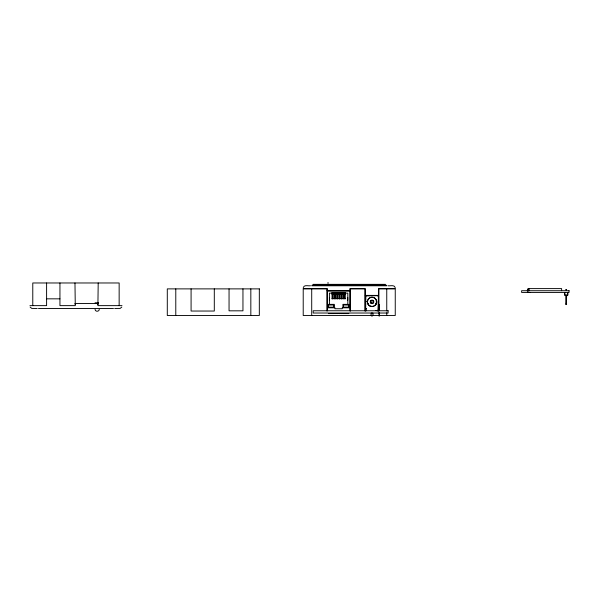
<?xml version="1.0" encoding="UTF-8"?>
<svg xmlns="http://www.w3.org/2000/svg" width="599" height="599" viewBox="0 0 599 599"><rect width="100%" height="100%" fill="white"/><g stroke="black" fill="none" stroke-linecap="round" stroke-linejoin="round"><path stroke-width="0.9" d="M332.602 293.847L332.602 298.789L332.041 298.789L332.041 293.847L332.602 293.832L332.041 293.772M334.399 293.847L334.399 298.789L333.838 298.789L333.838 293.847L334.399 293.832L333.838 293.772M336.196 293.847L336.196 298.789L335.635 298.789L335.635 293.847L336.196 293.832L335.635 293.772M338.001 293.847L338.001 298.789L337.432 298.789L337.432 293.847L338.001 293.832L337.432 293.772M339.798 293.847L339.798 298.789L339.229 298.789L339.229 293.847L339.798 293.832L339.229 293.772M341.595 293.847L341.595 298.789L341.026 298.789L341.026 293.847L341.595 293.832L341.026 293.772M343.392 293.847L343.392 298.789L342.823 298.789L342.823 293.847L343.392 293.832L342.823 293.772M345.189 293.847L345.189 298.789L344.627 298.789L344.627 293.847L345.189 293.832L344.627 293.772M527.277 290.807L527.644 289.392A3.25 3.25 0 0 1 527.884 289.032A1.348 1.348 0 0 1 528.183 288.74A1.003 1.003 0 0 1 528.632 288.606L561.615 288.598L561.615 290.725M527.419 290.77L527.749 289.482A3.047 3.047 0 0 1 528.004 289.107L528.183 288.92A0.869 0.869 0 0 1 528.655 288.748L529.052 288.74M529.823 292.492L527.584 292.012M99.284 309.309C99.367 311.899 94.956 311.899 95.039 309.309M372.765 312.835C374.353 316.901 369.718 316.961 371.305 312.835M372.765 315.299L371.949 316.017L371.305 315.291M377.587 310.611L377.902 310.611M370.654 301.552L370.691 302.255M303.259 287.595C304.105 284.495 308.358 286.157 310.499 285.768M366.214 308.425C365.188 311.128 367.045 310.806 365.802 310.177M366.416 308.425C364.095 309.181 367.419 312.049 365.675 310.02L365.854 295.921L377.655 295.666L378.396 296.4L378.388 310.095L377.812 310.739L375.947 310.589M121.807 307.062L120.159 308.418L114.701 308.463M375.828 304.412L376.247 303.641M366.483 310.664L366.071 310.544M366.026 295.899L366.483 295.734M566.647 295.112L566.362 304.457L565.793 304.172L565.793 295.112M377.984 310.611L378.396 301.769M327.526 282.975L328.552 282.975M312.985 284.353L385.479 284.353M312.139 285.199L386.333 285.199M311.712 285.768L386.752 285.768M387.972 285.768C390.114 286.157 394.359 284.495 395.205 287.595M303.214 288.598L327.286 288.598L327.286 290.702M395.25 288.598L378.59 288.598L378.59 311.255M327.002 290.702L350.617 290.725M332.041 293.031L332.602 292.933M333.838 293.031L334.399 292.933M335.635 293.031L336.196 292.933M337.432 293.031L338.001 292.933M339.229 293.031L339.798 292.933M341.026 293.031L341.595 292.933M342.823 293.031L343.392 292.933M344.627 293.031L345.189 292.933M365.255 295.397L378.59 295.397M329.413 297.381L329.413 300.211M46.602 298.834L59.945 298.834M365.675 301.484L366.468 301.484M95.039 302.794L98.663 302.794M74.972 303.528L98.199 303.528M565.793 304.172L566.647 304.172M75.257 304.659L74.972 282.975M97.914 304.659L98.199 282.975M29.95 305.632L46.602 305.632L46.602 282.975M121.986 305.632L97.914 305.632L97.914 303.528M37.228 308.463L31.777 308.418L30.122 307.062M38.448 308.463L113.488 308.463M379.511 309.713L378.942 309.713L378.92 304.996M328.402 313.591L333.471 313.591M333.636 313.591L334.601 313.591M335.433 313.591L336.398 313.591M337.237 313.591L338.195 313.591M339.034 313.591L339.992 313.591M340.831 313.591L341.789 313.591M342.628 313.591L343.594 313.591M343.759 313.591L348.828 313.591M528.4 292.349L527.779 292.042M377.587 295.734L378.044 295.899M378.875 304.412L379.511 305.056L379.511 310.754M367.831 303.641L368.265 304.442M567.919 292.424L567.919 295.112L564.52 295.112L564.52 292.424M567.56 292.424L567.56 295.112M564.872 292.424L564.872 295.112M529.052 288.598L529.052 290.725M386.752 288.883L386.752 310.911M386.752 312.745L386.752 315.501M379.511 312.566L379.511 316.025M378.875 310.829L378.875 288.883L395.25 288.883L395.25 315.501L303.214 315.501L303.214 288.883L327.002 288.883L327.002 311.038M378.942 312.566L378.942 316.025M376.756 300.638L376.756 303.101M376.329 300.256L376.329 303.483M375.573 303.978L375.573 305.056M373.379 301.454L373.379 302.285M373.177 301.042L373.177 302.69M370.893 301.072L370.893 302.66M368.497 303.978L368.497 305.056M365.255 311.255L365.255 288.598L349.943 288.598L349.943 290.702M364.971 310.829L364.971 288.883L350.228 288.883L350.228 311.255M349.943 310.761L349.943 291.009L327.286 291.009L327.286 310.761M347.817 304.389L347.817 293.128L329.413 293.128L329.413 304.389M347.742 297.381L347.742 300.211M345.189 292.424L345.189 294.184L344.627 294.184L344.627 292.424M345.189 298.789L345.189 298.339L344.627 298.789M343.392 292.424L343.392 294.184L342.823 294.184L342.823 292.424M343.392 298.789L343.392 298.339L342.823 298.789M342.905 307.804L342.905 304.352L349.292 304.389L349.292 307.804L342.246 307.804L342.246 308.74L334.983 308.74L334.983 307.804L327.938 307.804L327.938 304.389L334.324 304.352L334.324 307.804M341.595 292.424L341.595 294.184L341.026 294.184L341.026 292.424M341.595 298.789L341.595 298.339L341.026 298.789M339.798 292.424L339.798 294.184L339.229 294.184L339.229 292.424M339.798 298.789L339.798 298.339L339.229 298.789M338.001 292.424L338.001 294.184L337.432 294.184L337.432 292.424M338.001 298.789L337.432 298.339L337.432 298.789M336.196 292.424L336.196 294.184L335.635 294.184L335.635 292.424M336.196 298.789L336.196 298.339L335.635 298.789M334.399 292.424L334.399 294.184L333.838 294.184L333.838 292.424M334.399 298.789L334.399 298.339L333.838 298.789M332.602 292.424L332.602 294.184L332.041 294.184L332.041 292.424M332.602 298.789L332.602 298.339L332.041 298.789M311.712 288.883L311.712 315.501M250.831 288.883L250.831 315.501M242.954 288.883L242.954 310.829L229.05 310.829L229.05 288.883M214.3 288.883L214.3 311.038L191.081 311.038L191.081 288.883M175.784 288.883L175.784 315.501M119.149 305.632L119.149 282.975L32.78 282.975L32.78 305.632M75.257 303.528L75.257 305.632L59.945 305.632L59.945 282.975M378.396 310.02L377.655 310.761L378.396 310.02M566.077 289.594L565.793 289.871L566.647 289.871L566.077 289.594M259.322 288.883L167.293 288.883L167.293 315.501L259.322 315.501L259.322 288.883M569.05 290.725L521.617 290.725L521.617 292.424L569.05 292.424L569.05 290.725M332.602 293.278L332.041 293.278L332.602 293.315M334.399 293.278L333.838 293.278L334.399 293.315M336.196 293.278L335.635 293.278L336.196 293.315M338.001 293.278L337.432 293.278L338.001 293.315M339.798 293.278L339.229 293.278L339.798 293.315M341.595 293.278L341.026 293.278L341.595 293.315M343.392 293.278L342.823 293.278L343.392 293.315M345.189 293.278L344.627 293.278L345.189 293.315M333.68 304.996L328.581 305.033L328.581 307.16L333.68 307.16L333.68 304.996M348.648 305.033L343.549 304.996L343.549 307.16L348.648 307.16L348.648 305.033M388.1 310.761L313.202 310.761L313.202 313.022L388.1 313.022L388.1 310.761M369.021 305.295A4.567 4.567 0 0 0 376.516 302.765A4.567 4.567 0 0 0 370.571 297.538A4.567 4.567 0 0 0 369.021 305.295M369.68 305.947A4.71 4.71 0 0 0 376.741 301.866A4.71 4.71 0 0 0 369.68 297.793A4.71 4.71 0 0 0 369.68 305.947M371.328 303.094A1.415 1.415 0 0 0 373.454 301.866A1.415 1.415 0 0 0 371.328 300.638A1.415 1.415 0 0 0 371.328 303.094M371.148 303.401A1.767 1.767 0 0 0 373.806 301.866A1.767 1.767 0 0 0 371.148 300.331A1.767 1.767 0 0 0 371.148 303.401"/></g></svg>
